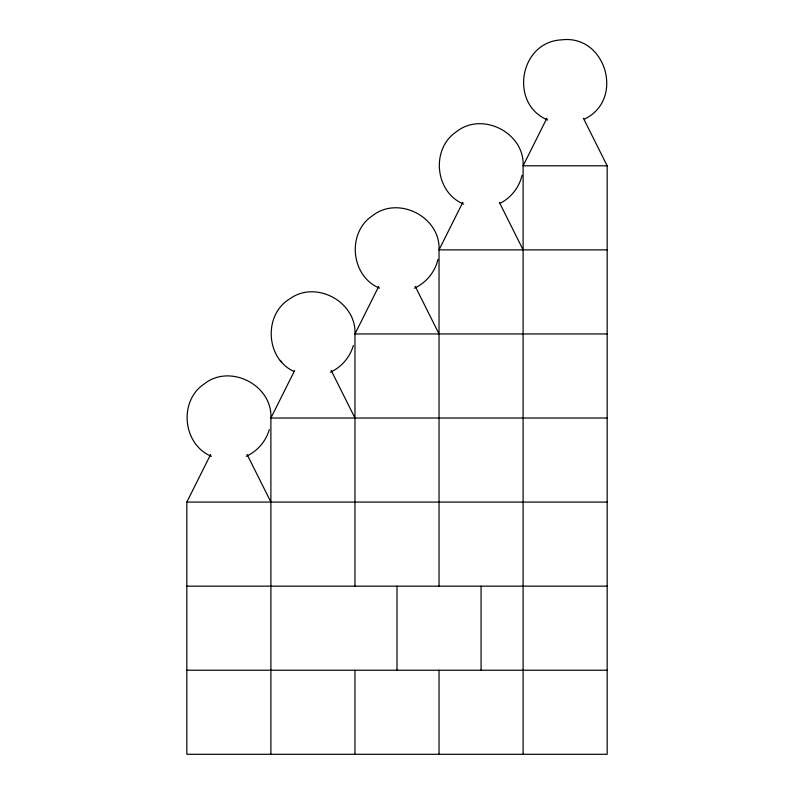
<?xml version="1.0" encoding="UTF-8"?>
<svg xmlns="http://www.w3.org/2000/svg" width="794" height="794" viewBox="0 0 794 794"><rect width="100%" height="100%" fill="white"/><g stroke="black" fill="none" stroke-linecap="round" stroke-linejoin="round"><path stroke-width="1.19" d="M437.921 259.479C435.052 271.985 426.11 282.892 414.399 288.143M521.995 175.414C519.276 187.225 511.167 197.627 500.379 203.145M269.275 429.584C265.98 441.275 257.345 451.3 246.259 456.282M353.34 345.509C350.045 357.211 341.41 367.225 330.334 372.207M583.391 118.237L607.172 165.807L607.172 754.3L186.828 754.3L186.828 502.086L210.608 454.525M294.673 370.451L270.893 418.021L270.893 754.3M378.748 286.376L354.968 333.946L354.968 586.161M462.823 202.311L439.032 249.872L439.032 586.161M546.887 118.237L523.107 165.807L523.107 754.3M584.444 119.07C624.947 99.925 606.08 34.132 561.368 39.869C519.395 41.953 508.984 104.143 547.741 120.003M607.172 165.807L523.107 165.807C524.715 132.777 482.047 111.061 456.292 131.854C430.586 148.935 434.973 192.545 463.666 204.068M607.172 249.872L439.032 249.872C440.65 216.851 397.983 195.126 372.227 215.918C346.521 233.009 350.898 276.62 379.601 288.143M607.172 333.946L354.968 333.946C356.466 301.879 315.992 279.885 289.929 298.762C263.35 314.513 265.543 358.322 293.621 371.284M607.172 418.021L270.893 418.021C272.501 384.991 229.843 363.265 204.078 384.058C178.382 401.149 182.759 444.759 211.452 456.282M186.828 502.086L607.172 502.086M186.828 586.161L607.172 586.161M186.828 670.225L607.172 670.225M280.292 360.446L281.711 362.094M499.327 202.311L523.107 249.872M415.252 286.376L439.032 333.946M331.177 370.451L354.968 418.021M247.113 454.525L270.893 502.086M481.075 586.161L481.075 670.225M439.032 670.225L439.032 754.3M397 586.161L397 670.225M354.968 670.225L354.968 754.3"/></g></svg>
